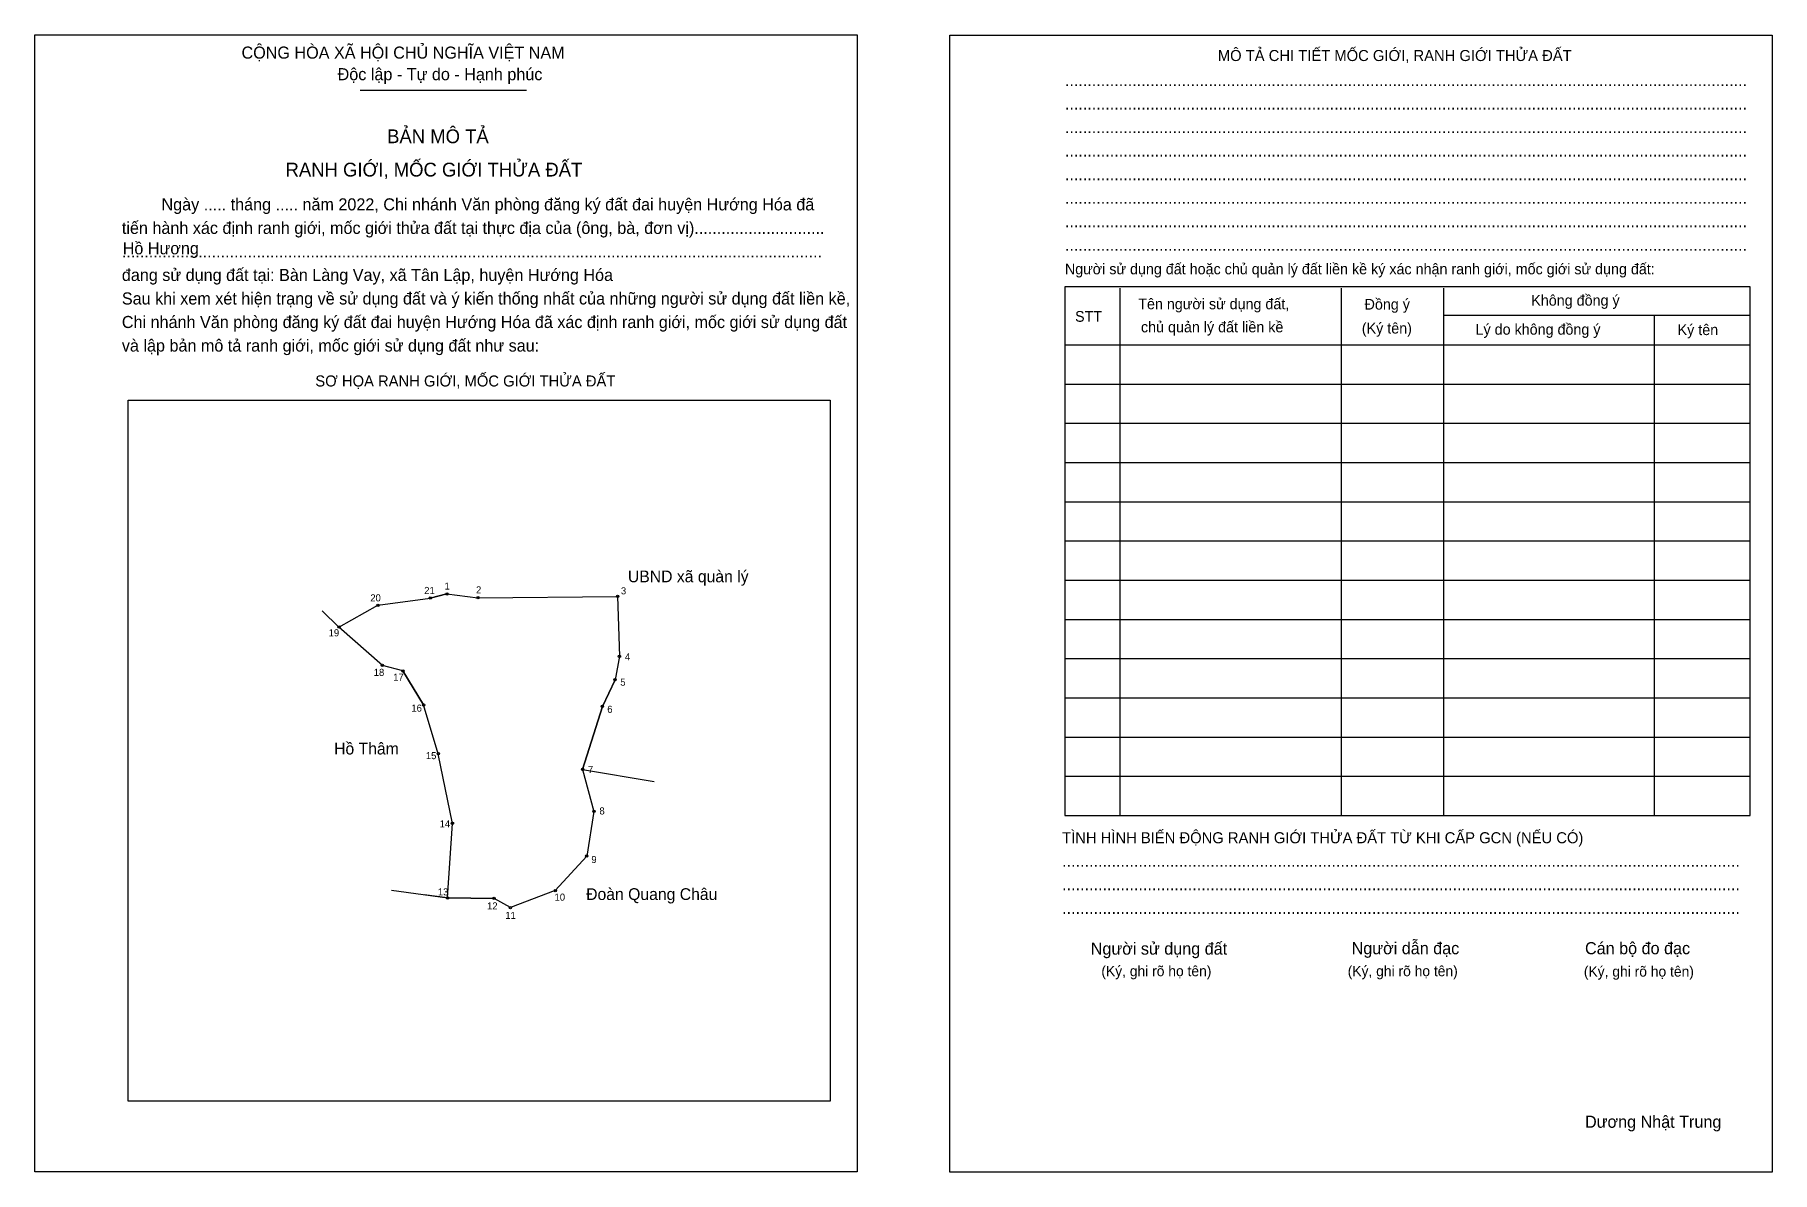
# Model space of a CAD drawing. Extents: x 544938 to 545634, y 1838154 to 1838610.
import ezdxf

# ---------------------------------------------------------------- set-up
doc = ezdxf.new("R2010")
doc.units = 0
for name, color, linetype in [('Level 1', 7, 'Continuous'), ('Level 10', 7, 'Continuous'), ('Level 11', 7, 'Continuous'), ('Level 2', 7, 'Continuous'), ('Level 25', 7, 'Continuous'), ('Level 27', 7, 'Continuous'), ('Level 36', 7, 'Continuous'), ('Level 55', 7, 'Continuous'), ('Level 6', 7, 'Continuous'), ('Level 9', 7, 'Continuous')]:
    doc.layers.add(name, color=color, linetype=linetype)

msp = doc.modelspace()

# ---------------------------------------------------------------- linework, layer by layer
at = {"layer": 'Level 1'}
for p, q in [((544938.23, 1838609.63), (544938.23, 1838609.63)), ((545304.47, 1838609.48), (545304.47, 1838609.48)), ((545068.48, 1838587.5), (545135.05, 1838587.5)), ((545372.51, 1838508.21), (545372.51, 1838297.05)), ((545461.06, 1838508.21), (545461.06, 1838297.05)), ((545502.04, 1838508.21), (545502.04, 1838297.05)), ((545502.04, 1838497.38), (545624.81, 1838497.38)), ((545586.35, 1838497.38), (545586.35, 1838297.05)), ((545350.53, 1838485.45), (545624.81, 1838485.45)), ((545350.53, 1838469.75), (545624.81, 1838469.75)), ((544975.61, 1838463.31), (544975.61, 1838463.31)), ((545350.53, 1838454.05), (545624.81, 1838454.05)), ((545350.53, 1838438.35), (545624.81, 1838438.35)), ((545350.53, 1838422.65), (545624.81, 1838422.65)), ((545350.53, 1838406.95), (545624.81, 1838406.95)), ((545350.53, 1838391.25), (545624.81, 1838391.25)), ((545350.53, 1838375.55), (545624.81, 1838375.55)), ((545350.53, 1838359.85), (545624.81, 1838359.85)), ((545350.53, 1838344.15), (545624.81, 1838344.15)), ((545350.53, 1838328.45), (545624.81, 1838328.45)), ((545350.53, 1838312.75), (545624.81, 1838312.75)), ((545256.64, 1838182.59), (545256.64, 1838182.59)), ((545267.41, 1838154.33), (545267.41, 1838154.33)), ((545633.65, 1838154.18), (545633.65, 1838154.18))]:
    msp.add_line(p, q, dxfattribs=at)
for points in [[(545624.81, 1838508.68), (545350.53, 1838508.68), (545350.53, 1838297.05), (545624.81, 1838297.05)], [(544975.61, 1838463.31), (545256.64, 1838463.31), (545256.64, 1838182.59), (544975.61, 1838182.59)]]:
    msp.add_lwpolyline(points, close=True, dxfattribs=at)
at = {"layer": 'Level 10'}
for p, q in [((545157.47, 1838315.5), (545186.09, 1838310.59)), ((545081.07, 1838267.13), (545103.46, 1838264.01))]:
    msp.add_line(p, q, dxfattribs=at)
msp.add_lwpolyline([(545122.07, 1838263.85), (545103.46, 1838264.01), (545105.43, 1838293.88), (545099.76, 1838321.76), (545093.85, 1838341.3), (545085.56, 1838354.9), (545077.38, 1838357.1), (545059.99, 1838372.48), (545075.55, 1838381.19), (545096.54, 1838384.05), (545103.23, 1838385.75), (545115.63, 1838384.23), (545171.53, 1838384.72), (545172.27, 1838360.78), (545170.51, 1838351.38), (545165.41, 1838340.7), (545157.47, 1838315.5), (545162.03, 1838298.68), (545159.14, 1838280.78), (545146.54, 1838266.94), (545128.64, 1838260.15)], close=True, dxfattribs=at)
at = {"layer": 'Level 11'}
for centre in [(545075.55, 1838381.19), (545096.54, 1838384.05), (545103.23, 1838385.75), (545115.63, 1838384.23), (545171.53, 1838384.72), (545059.99, 1838372.48), (545172.27, 1838360.78), (545077.38, 1838357.1), (545085.56, 1838354.9), (545170.51, 1838351.38), (545093.85, 1838341.3), (545165.41, 1838340.7), (545099.76, 1838321.76), (545157.47, 1838315.5), (545162.03, 1838298.68), (545105.43, 1838293.88), (545159.14, 1838280.78), (545103.46, 1838264.01), (545122.07, 1838263.85), (545122.07, 1838263.85), (545146.54, 1838266.94), (545128.64, 1838260.15)]:
    msp.add_circle(centre, 0.471, dxfattribs=at)
at = {"layer": 'Level 2'}
for points in [[(544938.23, 1838609.63), (545267.42, 1838609.63), (545267.42, 1838154.33), (544938.23, 1838154.33)], [(545304.47, 1838609.48), (545633.65, 1838609.48), (545633.65, 1838154.18), (545304.47, 1838154.18)]]:
    msp.add_lwpolyline(points, close=True, dxfattribs=at)
at = {"layer": 'Level 25'}
for p, q in [((545103.23, 1838385.75), (545096.54, 1838384.05)), ((545085.56, 1838354.9), (545093.85, 1838341.3)), ((545165.41, 1838340.7), (545170.51, 1838351.38)), ((545157.47, 1838315.5), (545165.41, 1838340.7)), ((545103.46, 1838264.01), (545122.07, 1838263.85))]:
    msp.add_line(p, q, dxfattribs=at)
at = {"layer": 'Level 27'}
for p, q in [((545059.99, 1838372.48), (545053.21, 1838379.02)), ((545103.46, 1838264.01), (545094.13, 1838265.31))]:
    msp.add_line(p, q, dxfattribs=at)

# ---------------------------------------------------------------- texts
at = {"layer": 'Level 1'}
for s, height, p in [('CỘNG HÒA XÃ HỘI CHỦ NGHĨA VIỆT NAM', 4.8353, (545020.99, 1838600.06)), ('MÔ TẢ CHI TIẾT MỐC GIỚI, RANH GIỚI THỬA ĐẤT', 4.4208, (545411.75, 1838599.1)), ('Độc lập - Tự do - Hạnh phúc', 4.8353, (545059.45, 1838591.42)), ('........................................................................................................................................................', 4.83532, (545350.53, 1838589.07)), ('........................................................................................................................................................', 4.83532, (545350.53, 1838579.65)), ('BẢN MÔ TẢ', 5.527, (545079.27, 1838566.21)), ('........................................................................................................................................................', 4.83532, (545350.53, 1838570.23)), ('RANH GIỚI, MỐC GIỚI THỬA ĐẤT', 5.5267, (545038.63, 1838552.86)), ('........................................................................................................................................................', 4.83532, (545350.53, 1838560.81)), ('........................................................................................................................................................', 4.83532, (545350.53, 1838551.39)), ('Ngày ..... tháng ..... năm 2022, Chi nhánh Văn phòng đăng ký đất đai huyện Hướng Hóa đã', 4.8353, (544988.96, 1838539.3)), ('........................................................................................................................................................', 4.83532, (545350.53, 1838541.97)), ('tiến hành xác định ranh giới, mốc giới thửa đất tại thực địa của (ông, bà, đơn vị).............................', 4.83532, (544973.1, 1838529.88)), ('........................................................................................................................................................', 4.83532, (545350.53, 1838532.55)), ('............................................................................................................................................................', 4.83532, (544973.1, 1838520.46)), ('........................................................................................................................................................', 4.83532, (545350.53, 1838523.13)), ('đang sử dụng đất tại: Bàn Làng Vay, xã Tân Lập, huyện Hướng Hóa', 4.8353, (544973.1, 1838511.04)), ('Người sử dụng đất hoặc chủ quản lý đất liền kề ký xác nhận ranh giới, mốc giới sử dụng đất:', 4.2832, (545350.53, 1838513.71)), ('Sau khi xem xét hiện trạng về sử dụng đất và ý kiến thống nhất của những người sử dụng đất liền kề,', 4.8353, (544973.1, 1838501.62)), ('Tên người sử dụng đất,', 4.2832, (545379.89, 1838499.73)), ('Đồng ý', 4.283, (545470.48, 1838499.58)), ('Không đồng ý', 4.2832, (545537.21, 1838501.15)), ('Chi nhánh Văn phòng đăng ký đất đai huyện Hướng Hóa đã xác định ranh giới, mốc giới sử dụng đất', 4.8353, (544973.1, 1838492.2)), ('STT', 4.283, (545354.61, 1838494.71)), ('chủ quản lý đất liền kề', 4.2832, (545380.99, 1838490.47)), ('(Ký tên)', 4.283, (545469.38, 1838490)), ('Lý do không đồng ý', 4.2832, (545514.91, 1838489.53)), ('Ký tên', 4.283, (545595.77, 1838489.37)), ('và lập bản mô tả ranh giới, mốc giới sử dụng đất như sau:', 4.8353, (544973.1, 1838482.78)), ('SƠ HỌA RANH GIỚI, MỐC GIỚI THỬA ĐẤT', 4.4208, (545050.52, 1838468.79)), ('TÌNH HÌNH BIẾN ĐỘNG RANH GIỚI THỬA ĐẤT TỪ KHI CẤP GCN (NẾU CÓ)', 4.4208, (545349.43, 1838285.9)), ('.......................................................................................................................................................', 4.83532, (545349.43, 1838276.48)), ('.......................................................................................................................................................', 4.83532, (545349.43, 1838267.06)), ('.......................................................................................................................................................', 4.83532, (545349.43, 1838257.64)), ('Người sử dụng đất', 4.8353, (545360.89, 1838241.31)), ('Người dẫn đạc', 4.8353, (545465.3, 1838241.47)), ('Cán bộ đo đạc', 4.8353, (545558.71, 1838241.47)), ('(Ký, ghi rõ họ tên)', 4.1448, (545365.13, 1838232.68)), ('(Ký, ghi rõ họ tên)', 4.1448, (545463.73, 1838232.68)), ('(Ký, ghi rõ họ tên)', 4.1448, (545558.24, 1838232.52)), ('Dương Nhật Trung', 4.8353, (545558.71, 1838171.99))]:
    msp.add_text(s, height=height, dxfattribs=at).set_placement(p)
at = {"layer": 'Level 36'}
for s, p in [('UBND xã quàn lý', (545175.63, 1838390.4)), ('Hồ Thâm', (545058.04, 1838321.45)), ('Đoàn Quang Châu', (545158.92, 1838263.19))]:
    msp.add_text(s, height=4.71, dxfattribs=at).set_placement(p)
at = {"layer": 'Level 55'}
for s, p in [('20', (545075.33, 1838381.19)), ('21', (545096.34, 1838384.05)), ('1', (545103.14, 1838385.75)), ('2', (545115.52, 1838384.23)), ('3', (545171.43, 1838384.72)), ('19', (545059.77, 1838372.48)), ('4', (545172.16, 1838360.78)), ('18', (545077.16, 1838357.1)), ('17', (545085.34, 1838354.9)), ('5', (545170.41, 1838351.38)), ('16', (545093.63, 1838341.3)), ('6', (545165.3, 1838340.7)), ('15', (545099.54, 1838321.76)), ('7', (545157.36, 1838315.5)), ('8', (545161.93, 1838298.68)), ('14', (545105.21, 1838293.88)), ('9', (545159.03, 1838280.78)), ('13', (545103.25, 1838264.01)), ('12', (545121.85, 1838263.85)), ('10', (545146.32, 1838266.94)), ('11', (545128.44, 1838260.15))]:
    msp.add_text(s, height=0.314, dxfattribs=at).set_placement(p)
at = {"layer": 'Level 6'}
msp.add_text('Hồ Hương', height=4.836, dxfattribs=at).set_placement((544973.43, 1838521.71))
at = {"layer": 'Level 9'}
for s, height, p in [('21', 2.826, (545094.11, 1838385.72)), ('1', 2.83, (545102.24, 1838387.47)), ('2', 2.83, (545114.85, 1838385.95)), ('3', 2.83, (545172.84, 1838385.57)), ('20', 2.826, (545072.54, 1838382.75)), ('19', 2.826, (545055.86, 1838368.76)), ('4', 2.83, (545174.43, 1838359.13)), ('18', 2.826, (545073.92, 1838352.92)), ('17', 2.826, (545081.68, 1838350.97)), ('5', 2.83, (545172.59, 1838348.99)), ('16', 2.826, (545088.98, 1838338.61)), ('6', 2.83, (545167.37, 1838338.14)), ('15', 2.826, (545094.77, 1838319.58)), ('7', 2.83, (545159.66, 1838314.02)), ('8', 2.83, (545164.24, 1838297.43)), ('14', 2.826, (545100.28, 1838292.26)), ('9', 2.83, (545161.01, 1838278)), ('13', 2.826, (545099.56, 1838265.03)), ('10', 2.826, (545146.29, 1838262.93)), ('12', 2.826, (545119.26, 1838259.4)), ('11', 2.826, (545126.57, 1838255.61))]:
    msp.add_text(s, height=height, dxfattribs=at).set_placement(p)

doc.saveas('drawing.dxf')
